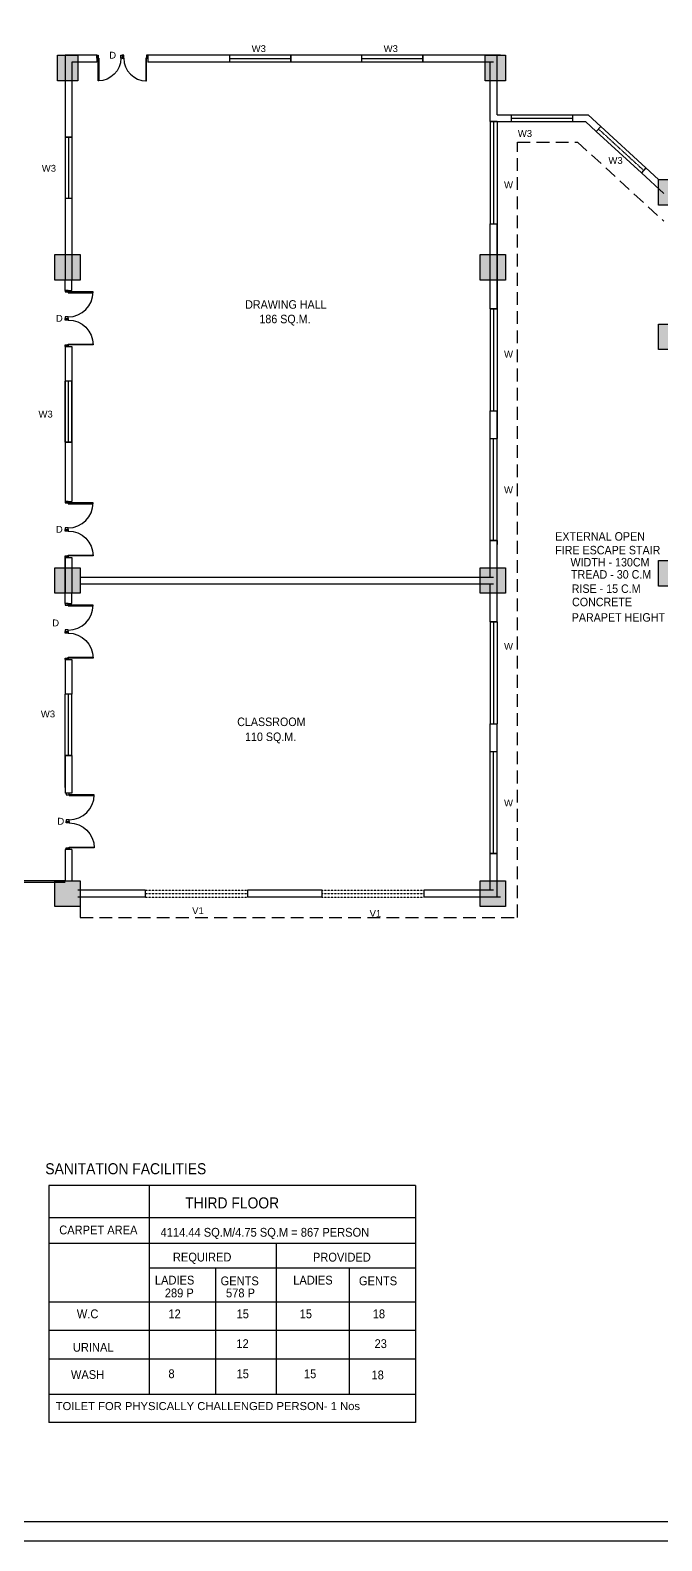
# Model space of a CAD drawing. Extents: x 53439 to 79867, y -144071 to -73305.
# Drawn here: x 62155 to 64011, y -102502 to -98063 of the extents above; entities that cross this region are included whole.
import ezdxf

# ---------------------------------------------------------------- set-up
doc = ezdxf.new("R2010")
doc.units = 0
doc.header["$LTSCALE"] = 0.1
doc.header["$MEASUREMENT"] = 0
doc.linetypes.add('DASHED2', pattern=[0.375, 0.25, -0.125])
doc.linetypes.add('HIDDEN', pattern=[0.375, 0.25, -0.125])
doc.layers.get('0').update_dxf_attribs({"linetype": 'CONTINUOUS'})
for name, color, linetype in [('BOR', 200, 'CONTINUOUS'), ('BOR1', 230, 'CONTINUOUS'), ('COR_HA', 40, 'CONTINUOUS'), ('DOOR', 30, 'CONTINUOUS'), ('LAYER4', 130, 'CONTINUOUS'), ('TEXT', 7, 'CONTINUOUS'), ('TEXT-3', 130, 'CONTINUOUS'), ('THIN_HA', 253, 'CONTINUOUS'), ('TOILET_HA', 152, 'CONTINUOUS'), ('TXT', 4, 'CONTINUOUS'), ('WALL', 6, 'CONTINUOUS'), ('WIN', 102, 'CONTINUOUS')]:
    doc.layers.add(name, color=color, linetype=linetype)
doc.styles.add('DIM', font='arial.ttf', dxfattribs={"width": 0.7, "height": 1})
doc.styles.add('DUTCH', font='arial.ttf')
doc.styles.add('ROMANT', font='arial.ttf', dxfattribs={"height": 2.5})

# ---------------------------------------------------------------- blocks, each defined once
blk = doc.blocks.new('A$C764D24B9')
at = {"layer": 'DOOR'}
for points in [[(0.056, 0.111), (0.083, 0.111), (0.083, 1), (0.056, 1)], [(0, 0), (0.056, 0), (0.056, 0.111), (0, 0.111)], [(0.944, 0), (1, 0), (1, 0.111), (0.944, 0.111)]]:
    blk.add_lwpolyline(points, close=True, dxfattribs=at)
blk.add_arc((0.056, 0.111), 0.889, 0, 90, dxfattribs=at)
blk = doc.blocks.new('HHRH')
at = {"layer": 'THIN_HA', "linetype": 'CONTINUOUS', "ltscale": 0.1}
blk.add_hatch(color=2, dxfattribs=at).paths.add_polyline_path([(-6923.03, -1177.102), (-6922.28, -1177.102), (-6922.28, -1177.852), (-6923.03, -1177.852)])
at = {"layer": 'THIN_HA', "color": 2, "linetype": 'CONTINUOUS', "ltscale": 0.1}
blk.add_lwpolyline([(-6923.03, -1177.102), (-6922.28, -1177.102), (-6922.28, -1177.852), (-6923.03, -1177.852)], close=True, dxfattribs=at)
blk = doc.blocks.new('HHYT')
at = {"layer": 'THIN_HA', "linetype": 'CONTINUOUS', "ltscale": 0.1}
blk.add_hatch(color=2, dxfattribs=at).paths.add_polyline_path([(-6922.955, -1152.844), (-6922.355, -1152.844), (-6922.355, -1153.594), (-6922.955, -1153.594)])
at = {"layer": 'THIN_HA', "color": 2, "linetype": 'CONTINUOUS', "ltscale": 0.1}
blk.add_lwpolyline([(-6922.955, -1152.844), (-6922.355, -1152.844), (-6922.355, -1153.594), (-6922.955, -1153.594)], close=True, dxfattribs=at)
blk = doc.blocks.new('HYTYH')
at = {"layer": 'THIN_HA', "linetype": 'CONTINUOUS', "ltscale": 0.1}
for points in [[(-6882.405, -1156.494), (-6882.055, -1156.494), (-6882.055, -1157.244), (-6882.405, -1157.244)], [(-6882.405, -1160.744), (-6882.055, -1160.744), (-6882.055, -1161.494), (-6882.405, -1161.494)], [(-6882.405, -1167.689), (-6882.055, -1167.689), (-6882.055, -1168.439), (-6882.405, -1168.439)]]:
    blk.add_hatch(color=2, dxfattribs=at).paths.add_polyline_path(points)
at = {"layer": 'THIN_HA', "color": 2, "linetype": 'CONTINUOUS', "ltscale": 0.1}
for points in [[(-6882.405, -1156.494), (-6882.055, -1156.494), (-6882.055, -1157.244), (-6882.405, -1157.244)], [(-6882.405, -1160.744), (-6882.055, -1160.744), (-6882.055, -1161.494), (-6882.405, -1161.494)], [(-6882.405, -1167.689), (-6882.055, -1167.689), (-6882.055, -1168.439), (-6882.405, -1168.439)]]:
    blk.add_lwpolyline(points, close=True, dxfattribs=at)
at = {"layer": 'THIN_HA', "color": 2, "linetype": 'CONTINUOUS'}
for name, p in [('HHYT', (22.875, 0)), ('HHYT', (35.45, 0)), ('HHRH', (22.875, 18.4)), ('HHRH', (35.375, 18.4)), ('HHRH', (22.875, 9.2)), ('HHRH', (35.375, 9.2)), ('HHRH', (22.875, 0)), ('HHRH', (35.375, 0))]:
    blk.add_blockref(name, p, dxfattribs=at)

msp = doc.modelspace()

# ---------------------------------------------------------------- linework, layer by layer
at = {"layer": 'BOR'}
msp.add_lwpolyline([(75090.52, -94254.26), (58882.7, -94254.26), (58882.7, -102445.54), (75090.52, -102445.54)], close=True, dxfattribs=at)
at = {"layer": 'BOR1'}
msp.add_lwpolyline([(75147.05, -94197.74), (58826.17, -94197.74), (58826.17, -102502.07), (75147.05, -102502.07)], close=True, dxfattribs=at)
at = {"layer": 'COR_HA', "linetype": 'CONTINUOUS', "ltscale": 0.1}
for p, q in [((63526.95, -98332.05, 0), (63506.95, -98332.05, 0)), ((62256.95, -98377.46, 2.94), (62276.95, -98377.46, 2.94)), ((63526.95, -98881.88, 2.94), (63506.95, -98881.88, 2.94)), ((62276.95, -99274.28, 2.94), (62256.95, -99274.28, 2.94)), ((63526.95, -99562.88, 2.94), (63506.95, -99562.88, 2.94)), ((63526.95, -99801.88, 2.94), (63506.95, -99801.88, 2.94)), ((62276.95, -100194.28, 2.94), (62256.95, -100194.28, 2.94)), ((63526.95, -100482.88, 2.94), (63506.95, -100482.88, 2.94)), ((62492.95, -100590.38, 0), (62492.95, -100610.38, 0))]:
    msp.add_line(p, q, dxfattribs=at)
at = {"layer": 'DOOR', "linetype": 'HIDDEN', "ltscale": 1500}
for p, q in [((63586.95, -100670.38), (63586.95, -98392.05)), ((63586.95, -98392.05), (63763.53, -98392.05)), ((63763.53, -98392.05), (64016.95, -98624.31)), ((62226.95, -100562.88, 0), (62196.95, -100562.88, 0)), ((62301.95, -100637.88), (62301.95, -100670.38)), ((62301.95, -100670.38), (63586.95, -100670.38))]:
    msp.add_line(p, q, dxfattribs=at)
at = {"layer": 'LAYER4', "linetype": 'CONTINUOUS', "ltscale": 0.1}
for points in [[(62256.95, -100562.88), (62061.95, -100562.88)], [(62256.95, -100567.88), (62061.95, -100567.88)]]:
    msp.add_lwpolyline(points, dxfattribs=at)
at = {"layer": 'TOILET_HA', "linetype": 'HIDDEN'}
for p, q in [((62492.95, -100590.38), (62792.95, -100590.38)), ((62492.95, -100600.38), (62792.95, -100600.38)), ((62492.95, -100610.38), (62792.95, -100610.38)), ((63011.95, -100590.38, 0), (63311.95, -100590.38, 0)), ((63011.95, -100600.38, 0), (63311.95, -100600.38, 0)), ((63011.95, -100610.38, 0), (63311.95, -100610.38, 0))]:
    msp.add_line(p, q, dxfattribs=at)
at = {"layer": 'TXT', "linetype": 'BYBLOCK'}
for p, q in [((63287.53, -101458.23, -52.29), (62209.11, -101458.23, -52.29)), ((62209.11, -101458.23, -52.29), (62209.11, -102154.39, -52.29)), ((62504.36, -101458.23, -52.29), (62504.36, -102072.08, -52.29)), ((63287.53, -101458.23, -52.29), (63287.53, -102154.39, -52.29)), ((63287.53, -101552.63, -52.29), (62209.11, -101552.63, -52.29)), ((63287.53, -101628.13, -52.29), (62209.11, -101628.13, -52.29)), ((62877.23, -101628.13, -52.29), (62877.23, -102072.08, -52.29)), ((62504.36, -101700.14, -52.29), (63287.53, -101700.14, -52.29)), ((62699.61, -101700.14, -52.29), (62699.61, -102072.08, -52.29)), ((63091.92, -101700.14, -52.29), (63091.92, -102072.08, -52.29)), ((63287.53, -101800.63, -52.29), (62209.11, -101800.63, -52.29)), ((63287.53, -101883.83, -52.29), (62209.11, -101883.83, -52.29)), ((63287.53, -101968.58, -52.29), (62209.11, -101968.58, -52.29)), ((63287.53, -102072.08, -52.29), (62209.11, -102072.08, -52.29)), ((63287.53, -102154.39, -52.29), (62209.11, -102154.39, -52.29)), ((63287.53, -102154.39, -52.29), (62209.11, -102154.39, -52.29))]:
    msp.add_line(p, q, dxfattribs=at)
at = {"layer": 'WALL', "linetype": 'CONTINUOUS', "ltscale": 0.1}
for p, q in [((62350.29, -98137.05), (62256.95, -98137.05)), ((62256.95, -98137.05), (62256.95, -98377.46)), ((62350.29, -98137.05), (62350.29, -98157.05)), ((62740.95, -98137.05, 0), (62500.4, -98137.05, 0)), ((62500.4, -98137.05), (62500.4, -98157.05)), ((62740.95, -98137.05), (62740.95, -98157.05)), ((62740.95, -98137.05), (62740.95, -98157.05)), ((63128.95, -98137.05, 0), (62920.95, -98137.05, 0)), ((63128.95, -98137.05, 0), (62920.95, -98137.05, 0)), ((62920.95, -98137.05), (62920.95, -98157.05)), ((62920.95, -98137.05), (62920.95, -98157.05)), ((63128.95, -98137.05), (63128.95, -98157.05)), ((63128.95, -98137.05), (63128.95, -98157.05)), ((63536.95, -98137.05, 0), (63308.95, -98137.05, 0)), ((63308.95, -98137.05), (63308.95, -98157.05)), ((63308.95, -98137.05), (63308.95, -98157.05)), ((63526.95, -98312.05), (63526.95, -98137.05)), ((62350.29, -98157.05), (62276.95, -98157.05)), ((62350.29, -98157.05), (62276.95, -98157.05)), ((62276.95, -98157.05), (62276.95, -98377.46)), ((62740.95, -98157.05, 0), (62500.4, -98157.05, 0)), ((62740.95, -98157.05, 0), (62500.4, -98157.05, 0)), ((63128.95, -98157.05, 0), (62920.95, -98157.05, 0)), ((63128.95, -98157.05, 0), (62920.95, -98157.05, 0)), ((63128.95, -98157.05, 0), (62920.95, -98157.05, 0)), ((63128.95, -98157.05, 0), (62920.95, -98157.05, 0)), ((63347.36, -98157.05, 0), (63308.95, -98157.05, 0)), ((63516.95, -98157.05, 0), (63308.95, -98157.05, 0)), ((63506.95, -98332.05), (63506.95, -98157.05)), ((63526.95, -98312.05, 0), (63568.9, -98312.05, 0)), ((63568.9, -98312.05), (63568.9, -98332.05)), ((63748.9, -98312.05), (63794.64, -98312.05)), ((63748.9, -98312.05), (63748.9, -98332.05)), ((63748.9, -98312.05), (63794.64, -98312.05)), ((63748.9, -98312.05), (63748.9, -98332.05)), ((63794.64, -98312.05), (63831.95, -98346.24)), ((63794.64, -98312.05), (63831.95, -98346.24)), ((63506.95, -98332.05, 0), (63526.95, -98332.05, 0)), ((63506.95, -98332.05, 0), (63526.95, -98332.05, 0)), ((63506.95, -98332.05, 0), (63526.95, -98332.05, 0)), ((63506.95, -98332.05, 0), (63526.95, -98332.05, 0)), ((63526.95, -98332.05, 0), (63506.95, -98332.05, 0)), ((63526.95, -98332.05, 0), (63568.9, -98332.05, 0)), ((63748.9, -98332.05), (63786.86, -98332.05)), ((63748.9, -98332.05), (63786.86, -98332.05)), ((63786.86, -98332.05), (63818.43, -98360.98)), ((63786.86, -98332.05), (63818.43, -98360.98)), ((63831.95, -98346.24), (63818.43, -98360.98)), ((63831.95, -98346.24), (63818.43, -98360.98)), ((62276.95, -98377.46), (62256.95, -98377.46)), ((62276.95, -98377.46, 2.94), (62256.95, -98377.46, 2.94)), ((62276.95, -98377.46), (62256.95, -98377.46)), ((62276.95, -98377.46), (62256.95, -98377.46)), ((62276.95, -98377.46), (62256.95, -98377.46)), ((62276.95, -98377.46), (62256.95, -98377.46)), ((62256.95, -98377.46), (62276.95, -98377.46)), ((63964.64, -98467.86), (63951.13, -98482.6)), ((63951.13, -98482.6), (64016.95, -98542.92)), ((63964.64, -98467.86), (64001.95, -98502.05)), ((62256.95, -98557.46), (62256.95, -98797.88)), ((62276.95, -98557.46), (62256.95, -98557.46)), ((62276.95, -98557.46, 2.94), (62256.95, -98557.46, 2.94)), ((62276.95, -98557.46), (62276.95, -98797.88)), ((63506.95, -98881.88), (63506.95, -98632.05)), ((63506.95, -98632.05, 0), (63526.95, -98632.05, 0)), ((63506.95, -98632.05, 0), (63526.95, -98632.05, 0)), ((63506.95, -98632.05, 0), (63526.95, -98632.05, 0)), ((63526.95, -98881.88), (63526.95, -98632.05)), ((63526.95, -98632.05), (63526.95, -98881.88)), ((63526.95, -98632.05), (63526.95, -98881.88)), ((62256.95, -98827.88), (62256.95, -98797.88)), ((62276.95, -98827.88), (62276.95, -98797.88)), ((62256.95, -98827.88), (62276.95, -98827.88)), ((63506.95, -98881.88, 0), (63526.95, -98881.88, 0)), ((63506.95, -98881.88, 0), (63526.95, -98881.88, 0)), ((63506.95, -98881.88, 0), (63526.95, -98881.88, 0)), ((63526.95, -98881.88, 0), (63506.95, -98881.88, 0)), ((62256.95, -98992.88), (62256.95, -99094.28)), ((62256.95, -98992.88), (62276.95, -98992.88)), ((62276.95, -98992.88), (62276.95, -99094.28)), ((62256.95, -99094.28), (62256.95, -99447.88)), ((62276.95, -99094.28, 0), (62256.95, -99094.28, 0)), ((62276.95, -99094.28, 2.94), (62256.95, -99094.28, 2.94)), ((62276.95, -99094.28), (62276.95, -99368.58)), ((62276.95, -99094.28), (62276.95, -99447.88)), ((63506.95, -99262.88), (63506.95, -99181.88)), ((63506.95, -99262.88, 0), (63506.95, -99181.88, 0)), ((63506.95, -99262.88, 0), (63506.95, -99181.88, 0)), ((63506.95, -99181.88, 0), (63526.95, -99181.88, 0)), ((63506.95, -99181.88, 0), (63526.95, -99181.88, 0)), ((63526.95, -99262.88), (63526.95, -99181.88)), ((63526.95, -99181.88), (63526.95, -99262.88)), ((63526.95, -99181.88), (63526.95, -99262.88)), ((63526.95, -99262.88), (63526.95, -99181.88)), ((63526.95, -99262.88, 0), (63526.95, -99181.88, 0)), ((63526.95, -99262.88, 0), (63526.95, -99181.88, 0)), ((62276.95, -99274.28, 0), (62256.95, -99274.28, 0)), ((62276.95, -99274.28, 2.94), (62256.95, -99274.28, 2.94)), ((62256.95, -99274.28, 0), (62276.95, -99274.28, 0)), ((62256.95, -99274.28, 0), (62276.95, -99274.28, 0)), ((62276.95, -99274.28, 0), (62256.95, -99274.28, 0)), ((63506.95, -99262.88, 0), (63526.95, -99262.88, 0)), ((62256.95, -99447.88), (62276.95, -99447.88)), ((63506.95, -99670.38), (63506.95, -99562.88)), ((63506.95, -99562.88, 0), (63526.95, -99562.88, 0)), ((63506.95, -99562.88, 0), (63526.95, -99562.88, 0)), ((63526.95, -99562.88, 0), (63506.95, -99562.88, 0)), ((63526.95, -99801.88), (63526.95, -99562.88)), ((63526.95, -99562.88), (63526.95, -99574.55)), ((63526.95, -99562.88), (63526.95, -99574.55)), ((63526.95, -99622.05), (63526.95, -99562.88)), ((62256.95, -99612.88), (62256.95, -99717.88)), ((62256.95, -99717.88), (62256.95, -99612.88)), ((62256.95, -99612.88), (62276.95, -99612.88)), ((62276.95, -99612.88), (62276.95, -99717.88)), ((62276.95, -99612.88), (62276.95, -99642.88)), ((62301.95, -99670.38, 0), (63516.95, -99670.38, 0)), ((62301.95, -99670.38, 0), (63501.95, -99670.38, 0)), ((62301.95, -99670.38, 0), (63516.95, -99670.38, 0)), ((62301.95, -99690.38, 0), (63501.95, -99690.38, 0)), ((62301.95, -99690.38, 0), (63501.95, -99690.38, 0)), ((62301.95, -99690.38, 0), (63516.95, -99690.38, 0)), ((62301.95, -99690.38, 0), (63501.95, -99690.38, 0)), ((62301.95, -99690.38, 0), (63501.95, -99690.38, 0)), ((63506.95, -99801.88), (63506.95, -99690.38)), ((62256.95, -99747.88), (62256.95, -99717.88)), ((62276.95, -99747.88), (62276.95, -99717.88)), ((62256.95, -99747.88), (62276.95, -99747.88)), ((63506.95, -99801.88, 0), (63526.95, -99801.88, 0)), ((63506.95, -99801.88, 0), (63526.95, -99801.88, 0)), ((63506.95, -99801.88, 0), (63526.95, -99801.88, 0)), ((63526.95, -99801.88, 0), (63506.95, -99801.88, 0)), ((62256.95, -99912.88), (62256.95, -100014.28)), ((62256.95, -99912.88), (62276.95, -99912.88)), ((62276.95, -99912.88), (62276.95, -100014.28)), ((62276.95, -100014.28, 0), (62256.95, -100014.28, 0)), ((62276.95, -100014.28, 2.94), (62256.95, -100014.28, 2.94)), ((63506.95, -100182.88), (63506.95, -100101.88)), ((63506.95, -100182.88, 0), (63506.95, -100101.88, 0)), ((63506.95, -100101.88, 0), (63526.95, -100101.88, 0)), ((63506.95, -100101.88, 0), (63526.95, -100101.88, 0)), ((63526.95, -100182.88), (63526.95, -100101.88)), ((63526.95, -100182.88, 0), (63526.95, -100101.88, 0)), ((62256.95, -100194.28), (62256.95, -100305.57)), ((62256.95, -100194.28), (62256.95, -100305.57)), ((62256.95, -100288.58), (62256.95, -100194.28)), ((62276.95, -100194.28, 0), (62256.95, -100194.28, 0)), ((62276.95, -100194.28, 2.94), (62256.95, -100194.28, 2.94)), ((62256.95, -100194.28, 0), (62276.95, -100194.28, 0)), ((62256.95, -100194.28, 0), (62276.95, -100194.28, 0)), ((62276.95, -100194.28, 0), (62256.95, -100194.28, 0)), ((62276.95, -100194.28), (62276.95, -100305.57)), ((62276.95, -100194.28), (62276.95, -100305.57)), ((62276.95, -100194.28), (62276.95, -100288.58)), ((63506.95, -100182.88, 0), (63526.95, -100182.88, 0)), ((62276.95, -100305.57), (62256.95, -100305.57)), ((62256.95, -100470.57), (62256.95, -100562.88)), ((62276.95, -100470.57), (62256.95, -100470.57)), ((62276.95, -100470.57), (62276.95, -100562.88)), ((63506.95, -100590.38), (63506.95, -100482.88)), ((63506.95, -100482.88, 0), (63526.95, -100482.88, 0)), ((63506.95, -100482.88, 0), (63526.95, -100482.88, 0)), ((63526.95, -100482.88, 0), (63506.95, -100482.88, 0)), ((63526.95, -100610.38), (63526.95, -100482.88)), ((62492.95, -100590.38), (62294.45, -100590.38)), ((62492.95, -100590.38), (62294.45, -100590.38, 0)), ((62492.95, -100610.38), (62294.45, -100610.38)), ((62492.95, -100610.38), (62294.45, -100610.38)), ((62492.95, -100610.38), (62294.45, -100610.38, 0)), ((62492.95, -100590.38, 0), (62492.95, -100610.38, 0)), ((63011.95, -100590.38, 0), (62792.95, -100590.38, 0)), ((63011.95, -100590.38, 0), (62792.95, -100590.38, 0)), ((62792.95, -100590.38), (62792.95, -100610.38)), ((62961.95, -100590.38, 0), (62792.95, -100590.38, 0)), ((63011.95, -100590.38, 0), (62792.95, -100590.38, 0)), ((63011.95, -100610.38, 0), (62792.95, -100610.38, 0)), ((63011.95, -100610.38, 0), (62792.95, -100610.38, 0)), ((63011.95, -100610.38, 0), (62792.95, -100610.38, 0)), ((62966.95, -100610.38, 0), (62792.95, -100610.38, 0)), ((63011.95, -100610.38, 0), (62792.95, -100610.38, 0)), ((63011.95, -100590.38), (63011.95, -100610.38)), ((63516.95, -100590.38, 0), (63311.95, -100590.38, 0)), ((63516.95, -100590.38, 0), (63311.95, -100590.38, 0)), ((63311.95, -100590.38), (63311.95, -100610.38)), ((63521.95, -100610.38, 0), (63311.95, -100610.38, 0)), ((63347.36, -100610.38, 0), (63311.95, -100610.38, 0)), ((63536.95, -100610.38, 0), (63311.95, -100610.38, 0))]:
    msp.add_line(p, q, dxfattribs=at)
at = {"layer": 'WALL', "color": 6, "linetype": 'CONTINUOUS', "ltscale": 0.1}
for p, q in [((62256.95, -99612.88), (62276.95, -99612.88)), ((62256.95, -99642.88), (62276.95, -99642.88))]:
    msp.add_line(p, q, dxfattribs=at)
at = {"layer": 'WALL', "linetype": 'CONTINUOUS', "ltscale": 0.1}
for points in [[(62920.95, -98157.05), (62920.95, -98137.05)], [(63308.95, -98157.05), (63308.95, -98137.05)]]:
    msp.add_lwpolyline(points, dxfattribs=at)
at = {"layer": 'WIN'}
for p, q in [((62920.95, -98137.05), (62740.95, -98137.05)), ((63308.95, -98137.05), (63128.95, -98137.05)), ((62920.95, -98147.05), (62740.95, -98147.05)), ((62920.95, -98157.05), (62740.95, -98157.05)), ((63308.95, -98147.05), (63128.95, -98147.05)), ((63308.95, -98157.05), (63128.95, -98157.05)), ((63568.9, -98312.05), (63748.9, -98312.05)), ((63506.95, -98332.05, 0), (63506.95, -98632.05, 0)), ((63516.95, -98332.05, 0), (63516.95, -98632.05, 0)), ((63526.95, -98332.05, 0), (63526.95, -98632.05, 0)), ((63568.9, -98322.05), (63748.9, -98322.05)), ((63568.9, -98332.05), (63748.9, -98332.05)), ((63818.43, -98360.98), (63951.13, -98482.6)), ((63831.95, -98346.24), (63964.64, -98467.86)), ((62256.95, -98377.46, 2.94), (62256.95, -98557.46, 2.94)), ((62266.95, -98377.46), (62266.95, -98557.46)), ((62276.95, -98377.46), (62276.95, -98557.46)), ((63506.95, -98881.88, 0), (63506.95, -99181.88, 0)), ((63516.95, -98881.88, 0), (63516.95, -99181.88, 0)), ((63526.95, -98881.88, 0), (63526.95, -99181.88, 0)), ((62256.95, -99274.28, 0), (62256.95, -99094.28, 0)), ((62266.95, -99274.28, 0), (62266.95, -99094.28, 0)), ((62276.95, -99274.28, 0), (62276.95, -99094.28, 0)), ((63506.95, -99562.88, 0), (63506.95, -99262.88, 0)), ((63516.95, -99562.88, 0), (63516.95, -99262.88, 0)), ((63526.95, -99562.88, 0), (63526.95, -99262.88, 0)), ((63506.95, -99801.88, 0), (63506.95, -100101.88, 0)), ((63516.95, -99801.88, 0), (63516.95, -100101.88, 0)), ((63526.95, -99801.88, 0), (63526.95, -100101.88, 0)), ((62256.95, -100194.28, 0), (62256.95, -100014.28, 0)), ((62266.95, -100194.28, 0), (62266.95, -100014.28, 0)), ((62276.95, -100194.28, 0), (62276.95, -100014.28, 0)), ((63506.95, -100482.88, 0), (63506.95, -100182.88, 0)), ((63516.95, -100482.88, 0), (63516.95, -100182.88, 0)), ((63526.95, -100482.88, 0), (63526.95, -100182.88, 0))]:
    msp.add_line(p, q, dxfattribs=at)
at = {"layer": 'WIN', "linetype": 'DASHED2', "ltscale": 2}
msp.add_line((63825.19, -98353.61), (63957.89, -98475.23), dxfattribs=at)

# ---------------------------------------------------------------- block references
at = {"layer": 'THIN_HA', "color": 2, "linetype": 'CONTINUOUS', "xscale": 100, "yscale": 100, "zscale": 100}
msp.add_blockref('HYTYH', (752242.42, 17147.37), dxfattribs=at)
at = {"layer": 'WALL', "linetype": 'CONTINUOUS', "ltscale": 0.1}
for p, xscale, yscale, zscale, rotation in [((62350.29, -98137.05), -75.00000000116415, 75.0000000010914, 75.00000000109135, 180), ((62500.4, -98137.05), 75.00000000116415, 75.00000000116415, 75.00000000116415, 180), ((62256.95, -98827.88), 82.50000000116415, 82.50000000116415, 82.50000000116415, 270), ((62256.95, -98992.88), -82.50000000116415, 82.50000000116415, 82.50000000115048, 270), ((62256.95, -99447.88), 82.50000000116415, 82.50000000116415, 82.50000000116415, 270), ((62256.95, -99612.88), -82.50000000116415, 82.50000000116415, 82.50000000115048, 270), ((62256.95, -99747.88), 82.50000000116415, 82.50000000116415, 82.50000000116415, 270), ((62256.95, -99912.88), -82.50000000116415, 82.50000000116415, 82.50000000115048, 270), ((62260.28, -100305.57, 0), 82.50000000116415, 82.50000000116415, 82.50000000116415, 270), ((62260.28, -100470.57, 0), -82.50000000116415, 82.50000000116415, 82.50000000115048, 270)]:
    msp.add_blockref('A$C764D24B9', p, dxfattribs=dict(at, xscale=xscale, yscale=yscale, zscale=zscale, rotation=rotation))

# ---------------------------------------------------------------- texts
at = {"style": 'DIM'}
for s, p in [('D', (62386.91, -98146.74, 0)), ('W3', (62805.6, -98127.46)), ('W3', (63193.6, -98127.46)), ('W3', (63588.09, -98376.96, 0)), ('W3', (63854.4, -98456.18, 0)), ('W3', (62188.67, -98479.08, -2.94)), ('W', (63547.49, -98527.81, 0)), ('D', (62230.05, -98919.94, 0)), ('W', (63547.49, -99025.39, 0)), ('W3', (62178.91, -99201.49)), ('W', (63547.49, -99424.11, 0)), ('D', (62230.05, -99539.94, 0)), ('D', (62219.32, -99814.96, 0)), ('W', (63547.49, -99883.75, 0)), ('W3', (62185.92, -100082.46)), ('W', (63547.49, -100344.11, 0)), ('D', (62234.48, -100397.71, 0)), ('V1', (62630.63, -100660.67, 0)), ('V1', (63152.31, -100668.51, 0))]:
    msp.add_text(s, height=20, dxfattribs=at).set_placement(p)
at = {"layer": 'TEXT', "style": 'DUTCH', "width": 0.9}
for s, height, p in [('DRAWING HALL', 25, (62786.57, -98881.81, 0)), ('186 SQ.M.', 25, (62828.44, -98924.44)), ('CLASSROOM', 25, (62763.13, -100108.11, 0)), ('110 SQ.M.', 25, (62786.23, -100152.1)), ('SANITATION FACILITIES  ', 32.4046, (62199.06, -101425.02, -52.29)), ('THIRD FLOOR', 32.4046, (62610.24, -101525.46, -52.29)), ('CARPET AREA', 25.9237, (62239.94, -101601.73, -52.29)), ('4114.44 SQ.M/4.75 SQ.M = 867 PERSON', 25.9237, (62537.94, -101608.6, -52.29)), ('REQUIRED', 25.924, (62574.11, -101681.4, -52.29)), ('PROVIDED', 25.924, (62985.73, -101681.65, -52.29)), ('LADIES', 25.924, (62521.24, -101749.03, -52.29)), ('GENTS', 25.924, (62714.36, -101751.4, -52.29)), ('LADIES', 25.924, (62927.86, -101749.03, -52.29)), ('GENTS', 25.924, (63120.99, -101751.4, -52.29)), ('289 P', 25.924, (62550.36, -101786.78, -52.29)), ('578 P', 25.924, (62730.24, -101786.78, -52.29)), ('W.C', 25.924, (62291.73, -101848.24, -52.29)), ('12', 25.924, (62560.95, -101848.24, -52.29)), ('15', 25.924, (62761.33, -101848.24, -52.29)), ('15', 25.924, (62946.82, -101848.24, -52.29)), ('18', 25.924, (63161.54, -101848.24, -52.29)), ('12', 25.924, (62760.7, -101935.8, -52.29)), ('23', 25.924, (63166.89, -101935.8, -52.29)), ('URINAL', 25.924, (62280.13, -101946.49, -52.29)), ('WASH', 25.924, (62274.3, -102026.69, -52.29)), ('8', 25.92, (62560.95, -102024.24, -52.29)), ('15', 25.924, (62761.33, -102024.24, -52.29)), ('15', 25.924, (62959.43, -102024.24, -52.29)), ('18', 25.924, (63157.93, -102027.73, -52.29))]:
    msp.add_text(s, height=height, dxfattribs=at).set_placement(p)
at = {"layer": 'TEXT', "style": 'ROMANT'}
msp.add_text('TOILET FOR PHYSICALLY CHALLENGED PERSON- 1 Nos', height=23.6174, dxfattribs=at).set_placement((62229.6, -102118.01, -4949.07))
at = {"layer": 'TEXT-3', "color": 1, "style": 'DUTCH', "width": 0.9}
for s, p in [('EXTERNAL OPEN', (63697.94, -99563.37, 0)), ('FIRE ESCAPE STAIR', (63697.94, -99603.59, 0)), ('WIDTH - 130CM', (63742.95, -99639.08, 0)), ('TREAD - 30 C.M', (63744.49, -99674.94)), ('RISE - 15 C.M', (63746.49, -99716.94)), ('CONCRETE', (63747.49, -99755.94)), ('PARAPET HEIGHT - 110 C.M', (63746.48, -99801.4))]:
    msp.add_text(s, height=25, dxfattribs=at).set_placement(p)

doc.saveas('drawing.dxf')
